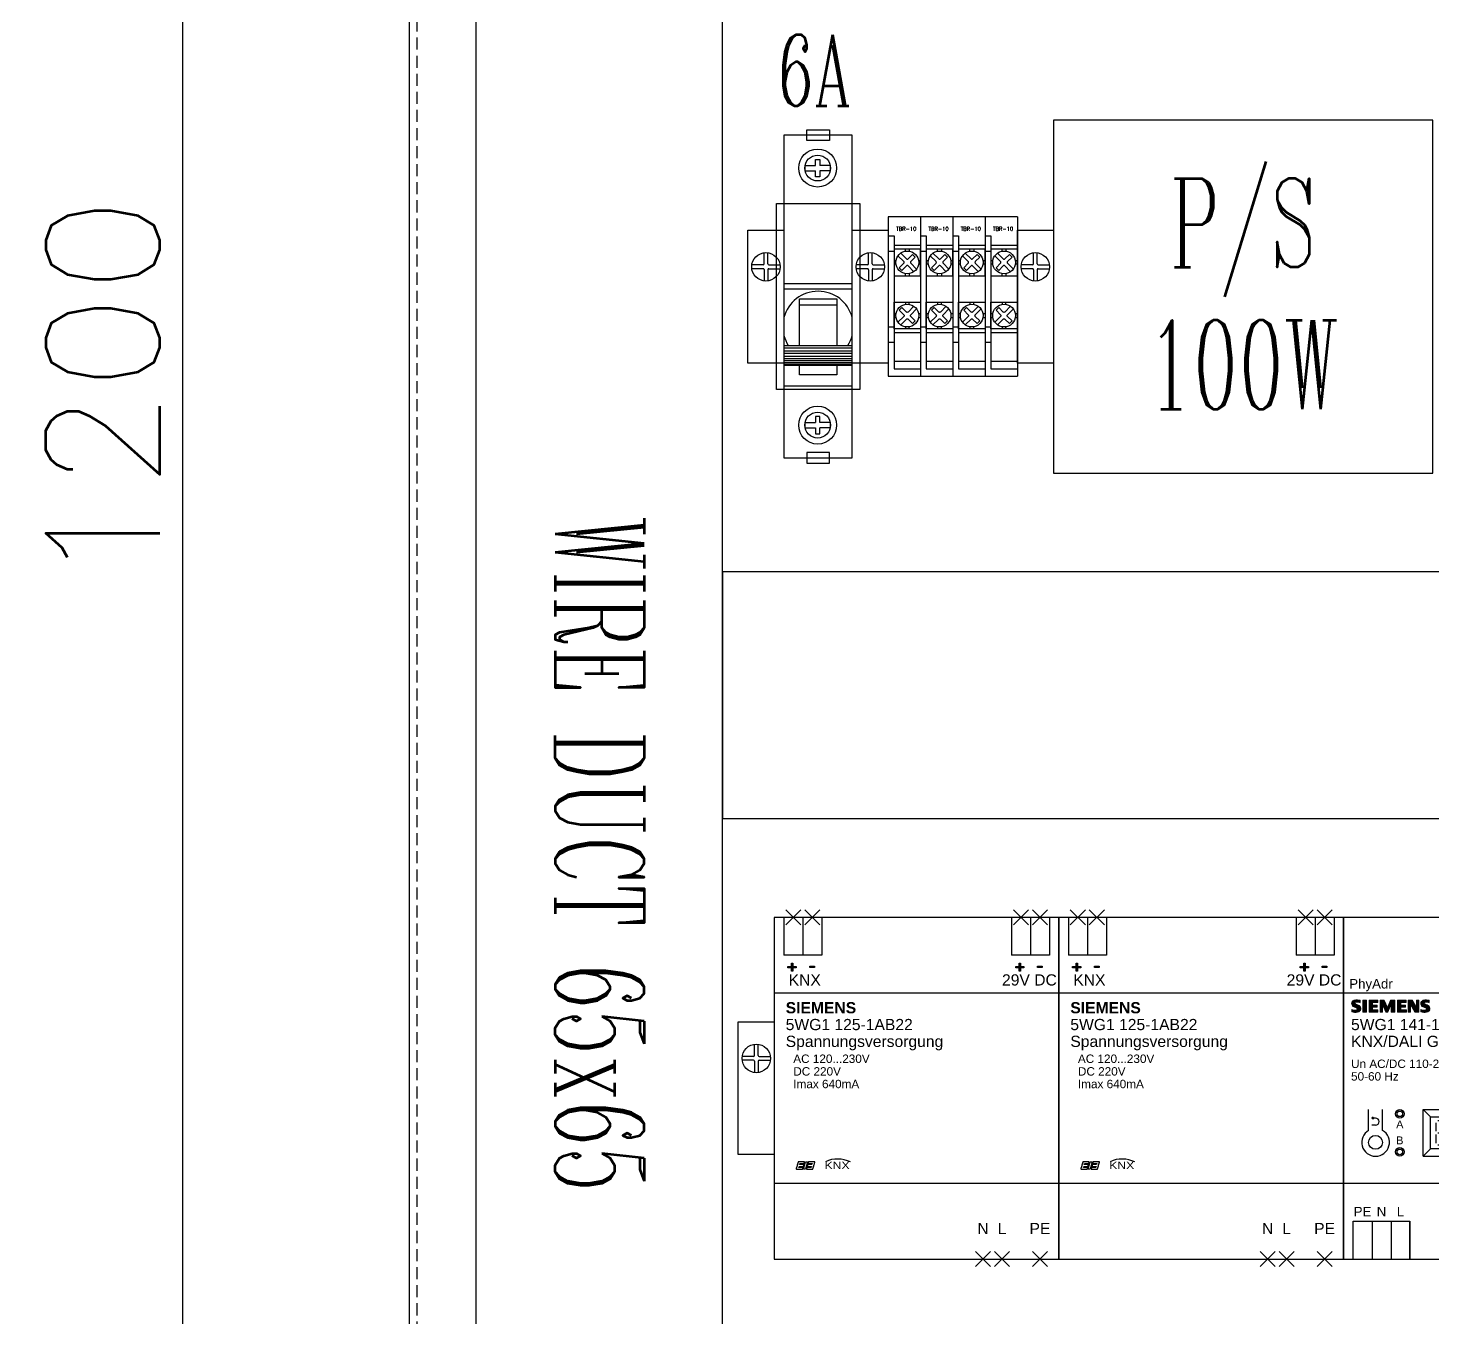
# Model space of a CAD drawing. Header units: millimetres. Extents: x 21506 to 58194, y 6783 to 13041.
# Drawn here: x 23497.2 to 23867.3, y 11170 to 11509.7 of the extents above; entities that cross this region are included whole.
import ezdxf
from ezdxf.enums import TextEntityAlignment as Align

# ---------------------------------------------------------------- set-up
doc = ezdxf.new("R2010")
doc.units = ezdxf.units.MM
doc.linetypes.add('HIDDEN', pattern=[9.525, 6.35, -3.175])
doc.layers.add('90000_FRAME', color=7, linetype='Continuous')
doc.layers.add('TEXT', color=11, linetype='Continuous')
doc.styles.add('ARIAL', font='arial.ttf')
doc.styles.add('ARIALB', font='arialbd.ttf')
doc.styles.add('CHINA', font='ROMANC.SHX', dxfattribs={"width": 0.8, "bigfont": 'stsl.shx'})
doc.styles.add('SANSSERIF', font='')
doc.styles.get("Standard").update_dxf_attribs({"font": ''})
doc.styles.add('STSL', font='simplex', dxfattribs={"bigfont": 'STSL.SHX'})
doc.styles.add('文字-水平', font='txt.shx', dxfattribs={"bigfont": 'ccad.shx'})
doc.styles.get('SANSSERIF').set_extended_font_data('SansSerif')
doc.styles.get('Standard').set_extended_font_data('MingLiU')
doc.dimstyles.get("Standard").update_dxf_attribs({"dimtxt": 0.18, "dimasz": 0.18, "dimexe": 0.18, "dimexo": 0.0625, "dimgap": 0.09, "dimtad": 0, "dimtih": 1, "dimtoh": 1, "dimdec": 4, "dimzin": 0, "dimdsep": 46, "dimtxsty": 'Standard', "dimcen": 0.09, "dimadec": 0, "dimazin": 0, "dimtfac": 1, "dimtdec": 4, "dimtofl": 0, "dimtmove": 0, "dimatfit": 3, "dimfxl": 1, "dimtolj": 1, "dimtzin": 0, "dimarcsym": 0})

# ---------------------------------------------------------------- blocks, each defined once
blk = doc.blocks.new('C60')
for p, q in [((5.48, 33.85), (5.48, 33.85)), ((5.48, 33.85), (5.48, 33.85)), ((5.55, 34.55), (5.55, 34.55)), ((5.55, 34.55), (5.55, 34.55)), ((5.55, 34.55), (8.28, 34.55)), ((8.28, 36.15), (9.48, 36.15)), ((8.28, 34.55), (8.28, 36.15)), ((8.28, 36.15), (8.28, 36.15)), ((8.28, 34.55), (8.28, 34.55)), ((9.48, 36.15), (9.48, 34.55)), ((9.48, 36.15), (9.48, 36.15)), ((12.21, 34.55), (9.48, 34.55)), ((9.48, 34.55), (9.48, 34.55)), ((12.21, 34.55), (12.21, 34.55)), ((12.21, 34.55), (12.21, 34.55)), ((12.21, 34.55), (12.21, 34.55)), ((12.28, 33.85), (12.28, 33.85)), ((12.28, 33.85), (12.28, 33.85)), ((12.28, 33.85), (12.28, 33.85)), ((12.28, 33.85), (12.28, 33.85)), ((5.55, 33.15), (5.55, 33.15)), ((5.55, 33.15), (8.28, 33.15)), ((5.55, 33.15), (5.55, 33.15)), ((8.28, 33.15), (8.28, 33.15)), ((8.28, 31.55), (8.28, 33.15)), ((9.48, 31.55), (8.28, 31.55)), ((8.28, 31.55), (8.28, 31.55)), ((12.21, 33.15), (9.48, 33.15)), ((9.48, 33.15), (9.48, 31.55)), ((9.48, 33.15), (9.48, 33.15)), ((9.48, 31.55), (9.48, 31.55)), ((12.21, 33.15), (12.21, 33.15)), ((0, 3.43), (18, 3.43)), ((0, 2.06), (18, 2.06)), ((4.07, -2.13), (13.93, -2.13)), ((0, -12.86), (18, -12.86)), ((0, -13.53), (18, -13.53)), ((0, -14.29), (18, -14.29)), ((0, -14.88), (18, -14.88)), ((0, -15.69), (18, -15.69)), ((0, -16.34), (18, -16.34)), ((0, -16.86), (18, -16.86)), ((0, -17.34), (18, -17.34)), ((0, -17.8), (18, -17.8)), ((0, -18.05), (18, -18.05)), ((0, -23.5), (18, -23.5)), ((5.55, -33.15), (5.55, -33.15)), ((5.55, -33.15), (8.28, -33.15)), ((5.55, -33.15), (5.55, -33.15)), ((8.28, -31.55), (8.28, -33.15)), ((9.48, -31.55), (8.28, -31.55)), ((8.28, -31.55), (8.28, -31.55)), ((8.28, -33.15), (8.28, -33.15)), ((9.48, -33.15), (9.48, -31.55)), ((9.48, -31.55), (9.48, -31.55)), ((12.21, -33.15), (9.48, -33.15)), ((9.48, -33.15), (9.48, -33.15)), ((12.21, -33.15), (12.21, -33.15)), ((5.48, -33.85), (5.48, -33.85)), ((5.48, -33.85), (5.48, -33.85)), ((5.55, -34.55), (5.55, -34.55)), ((5.55, -34.55), (5.55, -34.55)), ((5.55, -34.55), (8.28, -34.55)), ((8.28, -34.55), (8.28, -34.55)), ((8.28, -34.55), (8.28, -36.15)), ((8.28, -36.15), (9.48, -36.15)), ((8.28, -36.15), (8.28, -36.15)), ((12.21, -34.55), (9.48, -34.55)), ((9.48, -36.15), (9.48, -34.55)), ((9.48, -34.55), (9.48, -34.55)), ((9.48, -36.15), (9.48, -36.15)), ((12.21, -34.55), (12.21, -34.55)), ((12.21, -34.55), (12.21, -34.55)), ((12.21, -34.55), (12.21, -34.55)), ((12.28, -33.85), (12.28, -33.85)), ((12.28, -33.85), (12.28, -33.85)), ((12.28, -33.85), (12.28, -33.85)), ((12.28, -33.85), (12.28, -33.85))]:
    blk.add_line(p, q)
for points in [[(0, -42.5), (18, -42.5), (18, 42.5), (0, 42.5)], [(6, 43.9), (12, 43.9), (12, 41.1), (6, 41.1)], [(6, -43.9), (12, -43.9), (12, -41.1), (6, -41.1)]]:
    blk.add_lwpolyline(points, close=True)
at = {"color": 1}
blk.add_lwpolyline([(-2, 24.5), (20, 24.5), (20, -24.5), (-2, -24.5)], close=True, dxfattribs=at)
for points in [[(4.07, -12.86), (4.07, -0.59), (13.93, -0.59), (13.93, -12.86)], [(13.93, -18.05), (13.93, -20.64), (4.07, -20.64), (4.07, -18.05)]]:
    blk.add_lwpolyline(points)
for centre, radius in [((8.88, 33.85), 5), ((8.88, 33.85), 3.4), ((8.88, -33.85), 5), ((8.88, -33.85), 3.4)]:
    blk.add_circle(centre, radius)
for centre, radius, start, end in [((8.88, 33.85), 3.4, 11.8811, 11.8811), ((8.88, 33.85), 3.4, 168.1188, 180), ((8.88, 33.85), 3.4, 180, 191.8812), ((8.88, 33.85), 3.4, 0, 11.8812), ((8.88, 33.85), 3.4, 348.1189, 0), ((9, -7.89), 9.3, 14.5926, 165.4074), ((9, -7.89), 9.3, 194.5926, 212.2859), ((9, -7.89), 9.3, 327.7141, 345.4074), ((8.88, -33.85), 3.4, 348.1189, 348.1189), ((8.88, -33.85), 3.4, 168.1188, 180), ((8.88, -33.85), 3.4, 0, 11.8811), ((8.88, -33.85), 3.4, 180, 191.8812), ((8.88, -33.85), 3.4, 348.1188, 360)]:
    blk.add_arc(centre, radius, start, end)
blk = doc.blocks.new('A$C45AF2F0C')
for points in [[(3.6, 79.08), (4.5, 79.08), (4.5, 79.96), (4.87, 79.96), (4.87, 79.08), (5.76, 79.08), (5.76, 78.7), (4.87, 78.7), (4.87, 77.82), (4.5, 77.82), (4.5, 78.7), (3.6, 78.7)], [(9.34, 78.75), (9.34, 79.16), (10.56, 79.16), (10.56, 78.75)], [(63.6, 79.08), (64.5, 79.08), (64.5, 79.96), (64.87, 79.96), (64.87, 79.08), (65.76, 79.08), (65.76, 78.7), (64.87, 78.7), (64.87, 77.82), (64.5, 77.82), (64.5, 78.7), (63.6, 78.7)], [(69.34, 78.75), (69.34, 79.16), (70.56, 79.16), (70.56, 78.75)]]:
    blk.add_hatch(color=250).paths.add_polyline_path(points)
at = {"linetype": 'Continuous'}
for p, q in [((7, 90), (3, 94)), ((7, 94), (3, 90)), ((12, 90), (8, 94)), ((12, 94), (8, 90)), ((67, 90), (63, 94)), ((67, 94), (63, 90)), ((72, 90), (68, 94)), ((72, 94), (68, 90)), ((57, 0), (53, 4)), ((57, 4), (53, 0)), ((62, 0), (58, 4)), ((62, 4), (58, 0)), ((72, 0), (68, 4)), ((72, 4), (68, 0))]:
    blk.add_line(p, q, dxfattribs=at)
at = {"color": 7}
for p, q in [((75, 92), (0, 92)), ((0, 92), (0, 2)), ((75, 2), (75, 92)), ((75, 72), (0, 72)), ((0, 22), (75, 22)), ((0, 2), (75, 2))]:
    blk.add_line(p, q, dxfattribs=at)
at = {"color": 0}
for p, q in [((2.5, 92), (2.5, 82)), ((2.5, 92), (2.5, 82)), ((2.5, 92), (2.5, 82)), ((62.5, 92), (62.5, 82)), ((62.5, 92), (62.5, 82)), ((62.5, 92), (62.5, 82)), ((12.5, 82), (2.5, 82)), ((72.5, 82), (62.5, 82))]:
    blk.add_line(p, q, dxfattribs=at)
at = {"color": 0, "linetype": 'Continuous'}
for p, q in [((7.5, 92), (7.5, 82)), ((12.5, 92), (12.5, 82)), ((67.5, 92), (67.5, 82)), ((72.5, 92), (72.5, 82))]:
    blk.add_line(p, q, dxfattribs=at)
at = {"color": 7}
for points in [[(3.6, 79.08), (4.5, 79.08), (4.5, 79.96), (4.87, 79.96), (4.87, 79.08), (5.76, 79.08), (5.76, 78.7), (4.87, 78.7), (4.87, 77.82), (4.5, 77.82), (4.5, 78.7), (3.6, 78.7), (3.6, 79.08)], [(63.6, 79.08), (64.5, 79.08), (64.5, 79.96), (64.87, 79.96), (64.87, 79.08), (65.76, 79.08), (65.76, 78.7), (64.87, 78.7), (64.87, 77.82), (64.5, 77.82), (64.5, 78.7), (63.6, 78.7), (63.6, 79.08)], [(69.34, 78.75), (69.34, 79.16), (70.56, 79.16), (70.56, 78.75), (69.34, 78.75)]]:
    blk.add_lwpolyline(points, dxfattribs=at)
blk.add_lwpolyline([(9.34, 78.75), (9.34, 79.16), (10.56, 79.16), (10.56, 78.75)], close=True, dxfattribs=at)
at = {"linetype": 'Continuous'}
for points in [[(6.66, 26.88), (6.73, 27.13), (7.85, 27.13), (7.98, 27.62), (6.38, 27.62, 0.339353), (6.26, 27.53), (6.04, 26.72, 0.287252), (6.06, 26.67), (6.1, 26.64), (6.02, 26.59, 0.197485), (6, 26.56), (5.8, 25.81, 0.493258), (5.92, 25.65), (7.46, 25.65), (7.59, 26.14), (6.46, 26.14), (6.53, 26.39), (7.65, 26.39), (7.79, 26.88)], [(10.36, 26.64), (10.43, 26.68, 0.197485), (10.46, 26.71), (10.67, 27.5, 0.493258), (10.57, 27.62), (9, 27.62), (8.87, 27.13), (9.99, 27.13), (9.93, 26.88), (8.8, 26.88), (8.67, 26.39), (9.79, 26.39), (9.73, 26.14), (8.6, 26.14), (8.47, 25.65), (10.09, 25.65, 0.339353), (10.19, 25.72), (10.41, 26.55, 0.287252), (10.4, 26.6)]]:
    blk.add_lwpolyline(points, format="xyb", close=True, dxfattribs=at)
blk.add_lwpolyline([(7.7, 25.65), (8.23, 27.62), (8.76, 27.62), (8.23, 25.65), (7.7, 25.65)], dxfattribs=at)
blk.add_arc((16.69, 20.78), 7.57, 63.7783, 115.2878)
at = {"color": 7}
for s, height, style, p in [('KNX', 2.954, 'ARIAL', (3.78, 74.04)), ('29V DC', 2.954, 'ARIAL', (60, 74.04)), ('SIEMENS', 2.954, 'ARIALB', (3, 66.72)), ('5WG1 125-1AB22', 2.954, 'ARIAL', (3, 62.29)), ('Spannungsversorgung', 2.954, 'ARIAL', (3, 57.86)), ('AC 120...230V ', 2.2155, 'ARIAL', (5, 53.65)), ('DC 220V', 2.216, 'ARIAL', (5, 50.32)), ('Imax 640mA', 2.216, 'ARIAL', (5, 47))]:
    blk.add_text(s, height=height, dxfattribs=dict(at, style=style)).set_placement(p)
at = {"style": 'SANSSERIF', "width": 1.2}
blk.add_text('KNX   ', height=1.916, dxfattribs=at).set_placement((13.24, 26.67), align=Align.MIDDLE_LEFT)
at = {"color": 7, "style": 'ARIAL'}
for s, height, p in [('N', 2.95, (55, 8.56)), ('L', 2.95, (60, 8.56)), ('PE', 2.954, (70, 8.56))]:
    blk.add_text(s, height=height, dxfattribs=at).set_placement(p, align=Align.CENTER)
blk = doc.blocks.new('Siemens-Logo')
h = blk.add_hatch(color=113)
h.dxf.hatch_style = 1
h.paths.add_polyline_path([(1.95, 1.66, 0.03624), (1.36, 1.95, -0.049474), (1.04, 2.09, -0.066567), (0.92, 2.19, -0.316832), (0.88, 2.42, -0.205242), (1.05, 2.54, -0.084425), (1.54, 2.57, -0.055427), (2.2, 2.42), (2.2, 3.04, 0.037682), (1.3, 3.15, 0.150366), (0.41, 2.94, 0.029244), (0.31, 2.87), (0.13, 2.69, 0.103665), (0, 2.42, 0.138785), (0, 1.95, 0.135749), (0.22, 1.57, 0.067252), (0.53, 1.35, 0.018513), (1, 1.13, -0.008982), (1.38, 0.96, -0.618592), (1.44, 0.57, -0.078609), (1.22, 0.5, -0.146008), (0, 0.63), (0, 0, 0.124503), (1.54, -0.09, 0.129248), (2.16, 0.24, 0.077088), (2.33, 0.47, 0.217145), (2.33, 1.24, 0.147333)])
h = blk.add_hatch(color=113)
h.dxf.hatch_style = 1
h.paths.add_polyline_path([(3.86, 3.07), (2.92, 3.07), (2.92, -0.06), (3.86, -0.06)])
h = blk.add_hatch(color=113)
h.dxf.hatch_style = 1
h.paths.add_polyline_path([(4.58, -0.06), (6.93, -0.06), (6.93, 0.53), (5.49, 0.53), (5.49, 1.27), (6.71, 1.27), (6.71, 1.79), (5.49, 1.79), (5.49, 2.49), (6.9, 2.49), (6.9, 3.07), (4.58, 3.07)])
h = blk.add_hatch(color=113)
h.dxf.hatch_style = 1
h.paths.add_polyline_path([(8.09, 1.95), (8.97, -0.09), (9.54, -0.09), (10.42, 1.98), (10.42, -0.06), (11.33, -0.06), (11.33, 3.07), (10.2, 3.07), (9.41, 1.16), (8.6, 3.07), (7.47, 3.07), (7.47, -0.06), (8.09, -0.06)])
h = blk.add_hatch(color=113)
h.dxf.hatch_style = 1
h.paths.add_polyline_path([(12.96, 2.49), (14.37, 2.49), (14.37, 3.07), (12.05, 3.07), (12.05, -0.06), (14.4, -0.06), (14.4, 0.53), (12.96, 0.53), (12.96, 1.27), (14.18, 1.27), (14.18, 1.79), (12.96, 1.79)])
h = blk.add_hatch(color=113)
h.dxf.hatch_style = 1
h.paths.add_polyline_path([(15.54, 1.95), (16.67, -0.06), (17.68, -0.06), (17.68, 3.07), (17.05, 3.07), (17.05, 1.13), (15.94, 3.07), (14.92, 3.07), (14.92, -0.06), (15.54, -0.06)])
h = blk.add_hatch(color=113)
h.dxf.hatch_style = 1
h.paths.add_polyline_path([(19.09, 2.42, -0.205242), (19.26, 2.54, -0.084425), (19.75, 2.57, -0.055427), (20.41, 2.42), (20.41, 3.04, 0.037682), (19.51, 3.15, 0.150366), (18.62, 2.94, 0.088866), (18.34, 2.7, 0.106595), (18.21, 2.42, 0.138787), (18.21, 1.95, 0.135749), (18.43, 1.57, 0.067252), (18.74, 1.35, 0.018513), (19.22, 1.13, -0.008982), (19.59, 0.96, -0.618592), (19.65, 0.57, -0.078609), (19.43, 0.5, -0.146008), (18.21, 0.63), (18.21, 0, 0.124503), (19.75, -0.09, 0.129248), (20.38, 0.24, 0.077088), (20.54, 0.47, 0.217145), (20.54, 1.24, 0.147333), (20.16, 1.66, 0.03624), (19.57, 1.95, -0.049474), (19.25, 2.09, -0.066567), (19.13, 2.19, -0.316832)])
at = {"layer": '90000_FRAME', "color": 113, "linetype": 'Continuous', "lineweight": 13}
for p, q in [((0, 0), (0, 0.63)), ((0.13, 2.69), (0.31, 2.87)), ((2.2, 2.42), (2.2, 3.04)), ((2.92, 3.07), (2.92, -0.06)), ((2.92, 3.07), (3.86, 3.07)), ((3.86, 3.07), (3.86, -0.06)), ((4.58, 3.07), (4.58, -0.06)), ((6.9, 3.07), (4.58, 3.07)), ((6.9, 2.49), (5.49, 2.49)), ((5.49, 2.49), (5.49, 1.79)), ((6.71, 1.79), (5.49, 1.79)), ((6.71, 1.27), (5.49, 1.27)), ((5.49, 1.27), (5.49, 0.53)), ((6.93, 0.53), (5.49, 0.53)), ((6.71, 1.79), (6.71, 1.27)), ((6.9, 3.07), (6.9, 2.49)), ((6.93, 0.53), (6.93, -0.06)), ((7.47, -0.06), (7.47, 3.07)), ((8.6, 3.07), (7.47, 3.07)), ((8.97, -0.09), (8.09, 1.95)), ((8.09, -0.06), (8.09, 1.95)), ((8.6, 3.07), (9.41, 1.16)), ((10.2, 3.07), (9.41, 1.16)), ((10.42, 1.98), (9.54, -0.09)), ((11.33, 3.07), (10.2, 3.07)), ((10.42, 1.98), (10.42, -0.06)), ((11.33, 3.07), (11.33, -0.06)), ((12.05, 3.07), (12.05, -0.06)), ((14.37, 3.07), (12.05, 3.07)), ((14.37, 2.49), (12.96, 2.49)), ((12.96, 2.49), (12.96, 1.79)), ((14.18, 1.79), (12.96, 1.79)), ((14.18, 1.27), (12.96, 1.27)), ((12.96, 1.27), (12.96, 0.53)), ((14.4, 0.53), (12.96, 0.53)), ((14.18, 1.79), (14.18, 1.27)), ((14.37, 3.07), (14.37, 2.49)), ((14.4, 0.53), (14.4, -0.06)), ((14.92, -0.06), (14.92, 3.07)), ((15.94, 3.07), (14.92, 3.07)), ((16.67, -0.06), (15.54, 1.95)), ((15.54, -0.06), (15.54, 1.95)), ((15.94, 3.07), (17.05, 1.13)), ((17.68, 3.07), (17.05, 3.07)), ((17.05, 3.07), (17.05, 1.13)), ((17.68, 3.07), (17.68, -0.06)), ((18.21, 0), (18.21, 0.63)), ((20.41, 2.42), (20.41, 3.04)), ((2.92, -0.06), (3.86, -0.06)), ((4.58, -0.06), (6.93, -0.06)), ((7.47, -0.06), (8.09, -0.06)), ((8.97, -0.09), (9.54, -0.09)), ((11.33, -0.06), (10.42, -0.06)), ((12.05, -0.06), (14.4, -0.06)), ((14.92, -0.06), (15.54, -0.06)), ((17.68, -0.06), (16.67, -0.06))]:
    blk.add_line(p, q, dxfattribs=at)
for centre, radius, start, end in [((0.83, 2.18), 0.864, 164.1975, 195.8025), ((0.72, 2.25), 0.739, 142.8139, 167.1523), ((0.79, 2.15), 0.817, 194.7952, 225.7177), ((0.82, 2.61), 2.15, 247.53, 280.758), ((0.94, 3), 3.14, 252.5939, 280.9817), ((0.95, 2.05), 1.04, 121.2141, 141.5255), ((1.19, 2.62), 1.43, 227.3119, 242.704), ((1.2, 1.59), 1.56, 86.2218, 120.4273), ((3.73, 7.59), 7.02, 242.862, 247.1042), ((1.06, 2.33), 0.2, 154.44, 221.8202), ((1.11, 2.28), 0.271, 102.8288, 149.226), ((1.33, 2.58), 0.572, 222.776, 239.0362), ((-3.39, -9.43), 11.44, 65.3415, 67.3998), ((1.92, 3.64), 1.78, 240.0482, 251.378), ((1.39, 1.13), 1.45, 84.04, 103.3428), ((1.13, 1.23), 0.734, 277.71, 295.6885), ((1.02, -2.83), 5.98, 78.6827, 87.3148), ((-0.33, -2.25), 4.53, 59.902, 68.2036), ((1.31, 0.75), 0.225, 305.5032, 72.4653), ((1.16, -0.47), 3.06, 70.2626, 82.9524), ((1.24, 1.27), 1.39, 282.4058, 311.8644), ((1.44, 0.81), 0.993, 25.9563, 59.4835), ((1.49, 0.89), 0.946, 315.8905, 333.5229), ((1.49, 0.86), 0.928, 335.3868, 24.3915), ((19.04, 2.18), 0.864, 164.1975, 195.8025), ((18.93, 2.25), 0.739, 142.8139, 167.1523), ((19, 2.15), 0.817, 194.7952, 225.7177), ((19.03, 2.61), 2.15, 247.53, 280.758), ((19.15, 3), 3.14, 252.5939, 280.9817), ((19.16, 2.05), 1.04, 121.2141, 141.5255), ((19.4, 2.62), 1.43, 227.3119, 242.704), ((19.41, 1.59), 1.56, 86.2218, 120.4273), ((21.94, 7.59), 7.02, 242.862, 247.1042), ((19.27, 2.33), 0.2, 154.44, 221.8202), ((19.32, 2.28), 0.271, 102.8288, 149.226), ((19.54, 2.58), 0.572, 222.776, 239.0362), ((14.82, -9.43), 11.44, 65.3415, 67.3998), ((20.14, 3.64), 1.78, 240.0482, 251.378), ((19.6, 1.13), 1.45, 84.04, 103.3428), ((19.34, 1.23), 0.734, 277.71, 295.6885), ((19.23, -2.83), 5.98, 78.6827, 87.3148), ((17.89, -2.25), 4.53, 59.902, 68.2036), ((19.52, 0.75), 0.225, 305.5032, 72.4653), ((19.37, -0.47), 3.06, 70.2626, 82.9524), ((19.45, 1.27), 1.39, 282.4058, 311.8644), ((19.65, 0.81), 0.993, 25.9563, 59.4835), ((19.7, 0.89), 0.946, 315.8905, 333.5229), ((19.7, 0.86), 0.928, 335.3868, 24.3915)]:
    blk.add_arc(centre, radius, start, end, dxfattribs=at)
blk = doc.blocks.new('A$C631E128A')
for points in [[(63.6, 77.08), (64.5, 77.08), (64.5, 77.96), (64.87, 77.96), (64.87, 77.08), (65.76, 77.08), (65.76, 76.7), (64.87, 76.7), (64.87, 75.82), (64.5, 75.82), (64.5, 76.7), (63.6, 76.7)], [(69.34, 76.75), (69.34, 77.16), (70.56, 77.16), (70.56, 76.75)]]:
    blk.add_hatch(color=250).paths.add_polyline_path(points)
h = blk.add_hatch(color=256)
h.dxf.hatch_style = 1
h.paths.add_polyline_path([(55.84, 51.63), (57.62, 51.63), (56.73, 52.73)])
h = blk.add_hatch(color=256)
h.dxf.hatch_style = 1
h.paths.add_polyline_path([(7.49, 37.13), (7.8, 36.88), (7.8, 37.13), (7.8, 37.38)])
h = blk.add_hatch(color=256)
h.dxf.hatch_style = 1
h.paths.add_polyline_path([(46.73, 36.82), (47.04, 36.56), (47.04, 36.82), (47.04, 37.07)])
h = blk.add_hatch(color=256)
h.dxf.hatch_style = 1
h.paths.add_polyline_path([(55.84, 38.17), (57.62, 38.17), (56.73, 37.07)])
at = {"color": 7}
for p, q in [((75, 90), (0, 90)), ((0, 90), (0, 0)), ((75, 0.02), (75, 90.02)), ((75, 70), (0, 70)), ((0, 20), (75, 20)), ((0, 0), (75, 0))]:
    blk.add_line(p, q, dxfattribs=at)
at = {"color": 0}
for p, q in [((62.5, 90.02), (62.5, 80.02)), ((72.5, 80), (62.5, 80))]:
    blk.add_line(p, q, dxfattribs=at)
at = {"color": 0, "linetype": 'Continuous'}
for p, q in [((67.5, 90.02), (67.5, 80.02)), ((72.5, 90.02), (72.5, 80.02))]:
    blk.add_line(p, q, dxfattribs=at)
for p, q in [((55, 56.49), (55, 50.74)), ((58.34, 56.49), (58.34, 50.74)), ((64.16, 56.49), (64.16, 50.74)), ((67.5, 56.49), (67.5, 50.74)), ((56.73, 52.73), (55.84, 51.63)), ((56.73, 52.73), (57.62, 51.63)), ((65.89, 52.73), (65, 51.63)), ((65.89, 52.73), (66.78, 51.63)), ((55.84, 51.63), (57.62, 51.63)), ((48.84, 42.04), (46.11, 42.04)), ((46.11, 42.04), (46.11, 40.41)), ((46.5, 41.57), (48.45, 41.57)), ((46.5, 40.93), (48.45, 40.93)), ((48.84, 40.41), (48.84, 42.04)), ((6.6, 33.9), (6.6, 39.38)), ((7.8, 37.38), (7.49, 37.13)), ((7.8, 36.88), (7.49, 37.13)), ((7.8, 37.13), (7.8, 37.38)), ((8.43, 37.13), (7.8, 37.13)), ((7.8, 37.13), (7.8, 36.88)), ((10.25, 33.9), (10.25, 39.38)), ((21, 27.08), (21, 39.38)), ((21, 39.38), (38, 39.38)), ((21, 39.38), (21.96, 38.43)), ((21.96, 38.43), (22.91, 37.47)), ((36.09, 37.47), (37.05, 38.43)), ((38, 39.38), (37.05, 38.43)), ((38, 39.38), (38, 27.08)), ((45.84, 33.32), (45.84, 39.07)), ((47.04, 37.07), (46.73, 36.82)), ((47.04, 36.82), (47.04, 37.07)), ((48.32, 36.82), (48.32, 37.5)), ((49.18, 33.32), (49.18, 39.07)), ((55, 33.32), (55, 39.07)), ((56.73, 37.07), (55.84, 38.17)), ((55.84, 38.17), (57.62, 38.17)), ((56.73, 37.07), (57.62, 38.17)), ((58.34, 33.32), (58.34, 39.07)), ((64.16, 33.32), (64.16, 39.07)), ((65.89, 37.07), (65, 38.17)), ((65.89, 37.07), (66.78, 38.17)), ((67.5, 33.32), (67.5, 39.07)), ((8.43, 35.3), (7.49, 35.3)), ((24.41, 33.68), (24.41, 35.92)), ((26.21, 36.37), (24.86, 36.37)), ((27.55, 36.37), (26.21, 36.37)), ((28, 33.68), (28, 35.92)), ((31.01, 33.68), (31.01, 35.92)), ((32.8, 36.37), (31.45, 36.37)), ((34.14, 36.37), (32.8, 36.37)), ((34.59, 33.68), (34.59, 35.92)), ((47.04, 36.56), (46.73, 36.82)), ((48.32, 36.82), (47.04, 36.82)), ((47.04, 36.82), (47.04, 36.56)), ((24.41, 30.54), (24.41, 32.78)), ((24.86, 33.23), (26.21, 33.23)), ((24.86, 30.09), (26.21, 30.09)), ((26.21, 33.23), (27.55, 33.23)), ((26.21, 30.09), (27.55, 30.09)), ((28, 30.54), (28, 32.78)), ((31.01, 30.54), (31.01, 32.78)), ((31.45, 33.23), (32.8, 33.23)), ((31.45, 30.09), (32.8, 30.09)), ((32.8, 33.23), (34.14, 33.23)), ((32.8, 30.09), (34.14, 30.09)), ((34.59, 30.54), (34.59, 32.78)), ((21, 27.08), (21.96, 28.03)), ((21, 27.08), (38, 27.08)), ((21.96, 28.03), (22.91, 28.99)), ((36.09, 28.99), (37.05, 28.03)), ((38, 27.08), (37.05, 28.03)), ((52.5, 11.09), (52.5, 15.39)), ((62.5, 11.09), (62.5, 15.39)), ((72.5, 11.09), (72.5, 15.39)), ((2.5, 0), (2.5, 10)), ((2.5, 10), (17.5, 10)), ((7.5, 10), (7.5, 0)), ((12.5, 10), (12.5, 0)), ((17.5, 10), (17.5, 0)), ((17.5, 0), (17.5, 10)), ((17.5, 10), (17.5, 0)), ((52.5, 0), (52.5, 10)), ((52.5, 10), (67.5, 10)), ((57.5, 10), (57.5, 0)), ((62.5, 10), (62.5, 0)), ((67.5, 10), (67.5, 0)), ((67.5, 0), (67.5, 10)), ((67.5, 10), (67.5, 0)), ((67.5, 10), (72.5, 10)), ((72.5, 10), (72.5, 0))]:
    blk.add_line(p, q)
at = {"color": 7}
blk.add_lwpolyline([(63.6, 77.08), (64.5, 77.08), (64.5, 77.96), (64.87, 77.96), (64.87, 77.08), (65.76, 77.08), (65.76, 76.7), (64.87, 76.7), (64.87, 75.82), (64.5, 75.82), (64.5, 76.7), (63.6, 76.7), (63.6, 77.08)], dxfattribs=at)
blk.add_lwpolyline([(69.34, 76.75), (69.34, 77.16), (70.56, 77.16), (70.56, 76.75)], close=True, dxfattribs=at)
blk.add_lwpolyline([(22.91, 37.47), (36.09, 37.47), (36.09, 28.99), (22.91, 28.99)], close=True)
at = {"color": 7, "linetype": 'Continuous'}
for radius in [2.78, 1.73]:
    blk.add_circle((50.4, 76.89), radius, dxfattribs=at)
for centre, radius in [((56.67, 59.38), 1.75), ((65.83, 59.38), 1.75), ((14.82, 38.24), 1.14), ((14.82, 38.24), 0.738), ((8.43, 30.73), 1.83), ((47.51, 30.42), 1.75), ((56.67, 30.42), 1.75), ((65.83, 30.42), 1.75), ((14.82, 28.22), 1.14), ((14.82, 28.22), 0.738)]:
    blk.add_circle(centre, radius)
for centre, radius, start, end in [((56.67, 59.38), 3.34, 300, 240), ((65.83, 59.38), 3.34, 300, 240), ((8.43, 36.21), 0.913, 270, 90), ((8.43, 30.73), 3.65, 120, 60), ((47.51, 30.42), 3.34, 120, 60), ((56.67, 30.42), 3.34, 120, 60), ((65.83, 30.42), 3.34, 120, 60)]:
    blk.add_arc(centre, radius, start, end)
blk.add_blockref('Siemens-Logo', (2.14, 65.11))
at = {"color": 7, "style": 'ARIAL'}
for s, p in [('KNX', (67.5, 72.5)), ('DALI', (46.1, 15.39)), ('A', (57.5, 15.39)), ('PE', (5, 12.5)), ('N', (10, 12.5)), ('L', (15, 12.5)), ('+', (55, 12.5)), ('-', (60, 12.5)), ('+', (65, 12.5)), ('-', (70, 12.5))]:
    blk.add_text(s, height=2.5, dxfattribs=at).set_placement(p, align=Align.MIDDLE_CENTER)
for s, height, p in [('5WG1 141-1AB03', 2.954, (1.97, 60.29)), ('KNX/DALI Gateway', 2.954, (1.97, 55.86)), ('Un AC/DC 110-240 V ', 2.2155, (1.97, 50.32)), ('50-60 Hz', 2.216, (1.97, 47))]:
    blk.add_text(s, height=height, dxfattribs=at).set_placement(p)
for s, height, p in [('A', 2.95, (56.67, 43.72)), ('A', 2.07, (14.82, 34.42)), ('B', 2.07, (14.82, 30.22))]:
    blk.add_text(s, height=height, dxfattribs=at).set_placement(p, align=Align.CENTER)
at = {"style": 'ARIAL'}
blk.add_attdef('PHYADR', text='', height=2.5, dxfattribs=at).set_placement((1.5, 72.5), align=Align.MIDDLE_LEFT)
blk = doc.blocks.new('A$C087F36CE')
at = {"ltscale": 0.5}
blk.add_lwpolyline([(0, 0), (100, 0), (100, 93), (0, 93)], close=True, dxfattribs=at)
at = {"layer": 'TEXT', "color": 6, "style": 'CHINA', "width": 0.6}
for s, p in [('P/S', (49.94, 54.23)), ('100W', (49.94, 16.89))]:
    blk.add_text(s, height=23.41, dxfattribs=at).set_placement(p, align=Align.CENTER)
blk = doc.blocks.new('MLIBTB1C')
at = {"color": 1}
for p, q in [((4.25, 8.59), (4.25, 11.55)), ((4.25, 8.59), (4.25, 11.55)), ((5.25, 8.59), (5.25, 11.55)), ((5.25, 8.59), (5.25, 11.55)), ((4, 8.34), (1.03, 8.34)), ((4, 8.34), (1.03, 8.34)), ((5.5, 8.34), (8.47, 8.34)), ((5.5, 8.34), (8.47, 8.34)), ((4, 7.34), (1.03, 7.34)), ((4, 7.34), (1.03, 7.34)), ((4.25, 7.09), (4.25, 4.12)), ((4.25, 7.09), (4.25, 4.12)), ((5.25, 7.09), (5.25, 4.12)), ((5.25, 7.09), (5.25, 4.12)), ((5.5, 7.34), (8.47, 7.34)), ((5.5, 7.34), (8.47, 7.34))]:
    blk.add_line(p, q, dxfattribs=at)
blk.add_lwpolyline([(9.5, 17.5), (9.5, -17.5), (0, -17.5), (0, 17.5)], close=True, dxfattribs=at)
blk.add_lwpolyline([(9.5, 17.5), (9.5, -17.5), (0, -17.5), (0, 17.5)], close=True, dxfattribs=at)
blk.add_circle((4.75, 7.84), 3.75, dxfattribs=at)
blk.add_circle((4.75, 7.84), 3.75, dxfattribs=at)
for centre, start, end in [((4, 8.59), 270, 0), ((4, 8.59), 270, 0), ((5.5, 8.59), 180, 270), ((5.5, 8.59), 180, 270), ((4, 7.09), 0, 90), ((4, 7.09), 0, 90), ((5.5, 7.09), 90, 180), ((5.5, 7.09), 90, 180)]:
    blk.add_arc(centre, 0.25, start, end, dxfattribs=at)
blk = doc.blocks.new('MLIBTB4A')
for p, q in [((8.5, 21), (0, 21)), ((0, 21), (0, -21)), ((8.5, 21), (8.5, -21)), ((0, 16), (1.5, 16)), ((1.5, 16), (1.5, -19)), ((0, 12), (1.5, 12)), ((1.5, 13.5), (8.5, 13.5)), ((0, -8), (1.5, -8)), ((1.5, -9.5), (8.5, -9.5)), ((0, -12), (1.5, -12)), ((1.5, -17), (8.5, -17)), ((0, -21), (8.5, -21)), ((1.5, -19), (8.5, -19)), ((8.5, -19), (8.5, -21))]:
    blk.add_line(p, q)
for points in [[(1.5, 5.5), (8.5, 5.5), (8.5, 12.5), (1.5, 12.5)], [(1.5, -1.5), (8.5, -1.5), (8.5, -8.5), (1.5, -8.5)]]:
    blk.add_lwpolyline(points, close=True)
for points in [[(3.26, 11.45), (4.79, 9.92, 0.414214), (5.21, 9.92), (6.41, 11.12), (7.12, 10.41), (5.92, 9.21, 0.414214), (5.92, 8.79), (7.45, 7.26)], [(6.74, 6.55), (5.21, 8.08, 0.414214), (4.79, 8.08), (3.59, 6.88), (2.88, 7.59), (4.08, 8.79, 0.414214), (4.08, 9.21), (2.55, 10.74)], [(6.74, -2.55), (5.21, -4.08, -0.414214), (4.79, -4.08), (3.59, -2.88), (2.88, -3.59), (4.08, -4.79, -0.414214), (4.08, -5.21), (2.55, -6.74)], [(3.26, -7.45), (4.79, -5.92, -0.414214), (5.21, -5.92), (6.41, -7.12), (7.12, -6.41), (5.92, -5.21, -0.414214), (5.92, -4.79), (7.45, -3.26)]]:
    blk.add_lwpolyline(points, format="xyb")
for points in [[(4.5, 11.96), (4.5, 12.5)], [(5.5, 12.5), (5.5, 11.96)], [(1.5, 9.5), (2.04, 9.5)], [(2.04, 8.5), (1.5, 8.5)], [(7.96, 9.5), (8.5, 9.5)], [(8.5, 8.5), (7.96, 8.5)], [(4.5, 5.5), (4.5, 6.04)], [(5.5, 6.04), (5.5, 5.5)], [(4.5, -1.5), (4.5, -2.04)], [(5.5, -2.04), (5.5, -1.5)], [(2.04, -4.5), (1.5, -4.5)], [(1.5, -5.5), (2.04, -5.5)], [(8.5, -4.5), (7.96, -4.5)], [(7.96, -5.5), (8.5, -5.5)], [(4.5, -7.96), (4.5, -8.5)], [(5.5, -8.5), (5.5, -7.96)]]:
    blk.add_lwpolyline(points)
for centre in [(5, 9), (5, -5)]:
    blk.add_circle(centre, 3)
at = {"style": '文字-水平'}
blk.add_text('TBR-10', height=1, dxfattribs=at).set_placement((2.08, 17.36))
blk = doc.blocks.new('*D92')
at = {"color": 3, "lineweight": -2, "ltscale": 0.5}
for p, q in [((23589.63, 12013.98), (23533.86, 12013.98)), ((23537.86, 11995.98), (23537.86, 10831.98)), ((23589.63, 10813.98), (23533.86, 10813.98))]:
    blk.add_line(p, q, dxfattribs=at)
at = {"color": 3}
for points in [[(23540.86, 11995.98), (23534.86, 11995.98), (23537.86, 12013.98)], [(23534.86, 10831.98), (23540.86, 10831.98), (23537.86, 10813.98)]]:
    blk.add_solid(points, dxfattribs=at)
at = {"layer": 'Defpoints', "color": 0}
for p in [(23597.63, 12013.98), (23537.86, 10813.98), (23597.63, 10813.98)]:
    blk.add_point(p, dxfattribs=at)
at = {"color": 3, "insert": (23516.86, 11413.98), "char_height": 30, "attachment_point": 5, "rotation": 90, "style": 'STSL'}
blk.add_mtext('\\A1;1200', dxfattribs=at)

msp = doc.modelspace()

# ---------------------------------------------------------------- linework, layer by layer
msp.add_lwpolyline([(23597.631, 10813.98), (24397.631, 10813.98), (24397.631, 12013.98), (23597.631, 12013.98)], close=True)
at = {"color": 5, "linetype": 'HIDDEN', "ltscale": 0.5}
msp.add_lwpolyline([(23599.592, 10815.941), (24395.67, 10815.941), (24395.67, 12012.019), (23599.592, 12012.019)], close=True, dxfattribs=at)
at = {"color": 4}
for points in [[(23615.131, 12004.302), (23615.131, 10834.461), (23680.131, 10834.461), (23680.131, 12004.302)], [(23680.131, 11301.48), (24315.131, 11301.48), (24315.131, 11366.48), (23680.131, 11366.48)]]:
    msp.add_lwpolyline(points, close=True, dxfattribs=at)

# ---------------------------------------------------------------- block references
for name, p in [('C60', (23696.344, 11438.979)), ('MLIBTB4A', (23723.844, 11438.979)), ('MLIBTB4A', (23732.344, 11438.979)), ('MLIBTB4A', (23740.844, 11438.979)), ('MLIBTB4A', (23749.344, 11438.979)), ('MLIBTB1C', (23686.844, 11438.98)), ('MLIBTB1C', (23714.344, 11438.979)), ('MLIBTB1C', (23757.844, 11438.979)), ('A$C45AF2F0C', (23693.804, 11183.479)), ('A$C45AF2F0C', (23768.804, 11183.479)), ('MLIBTB1C', (23684.304, 11230.479))]:
    msp.add_blockref(name, p)
at = {"ltscale": 0.5}
msp.add_blockref('A$C087F36CE', (23767.344, 11392.479), dxfattribs=at)
msp.add_blockref('A$C631E128A', (23843.804, 11185.479)).add_auto_attribs({'PHYADR': 'PhyAdr'})

# ---------------------------------------------------------------- texts
at = {"layer": 'TEXT', "style": 'CHINA', "width": 0.6}
msp.add_text('6A', height=18.7281, dxfattribs=at).set_placement((23704.309, 11498.541), align=Align.MIDDLE)
at = {"layer": 'TEXT', "color": 4, "style": 'CHINA', "width": 0.6}
msp.add_text('WIRE DUCT 65x65', height=23.41011, rotation=270, dxfattribs=at).set_placement((23636.072, 11292.098), align=Align.CENTER)

# ---------------------------------------------------------------- dimensions: what is measured, and where the dimension line sits
at = {"ltscale": 0.5}
dim = msp.add_linear_dim(base=(23537.865, 10813.98), p1=(23597.631, 12013.98), p2=(23597.631, 10813.98), angle=90, dimstyle='Standard', override={"dimscale": 2, "dimtxt": 15, "dimasz": 9, "dimexe": 2, "dimexo": 4, "dimgap": 3, "dimtad": 1, "dimtih": 0, "dimtoh": 0, "dimdec": 1, "dimzin": 8, "dimtxsty": 'STSL', "dimcen": 0, "dimclrd": 3, "dimclre": 3, "dimclrt": 3, "dimtdec": 1, "dimtix": 1, "dimfxl": 1.5}, dxfattribs=at)
dim.commit()
dim.dimension.update_dxf_attribs({"geometry": '*D92', "text_midpoint": (23516.865, 11413.98)})

doc.saveas('drawing.dxf')
